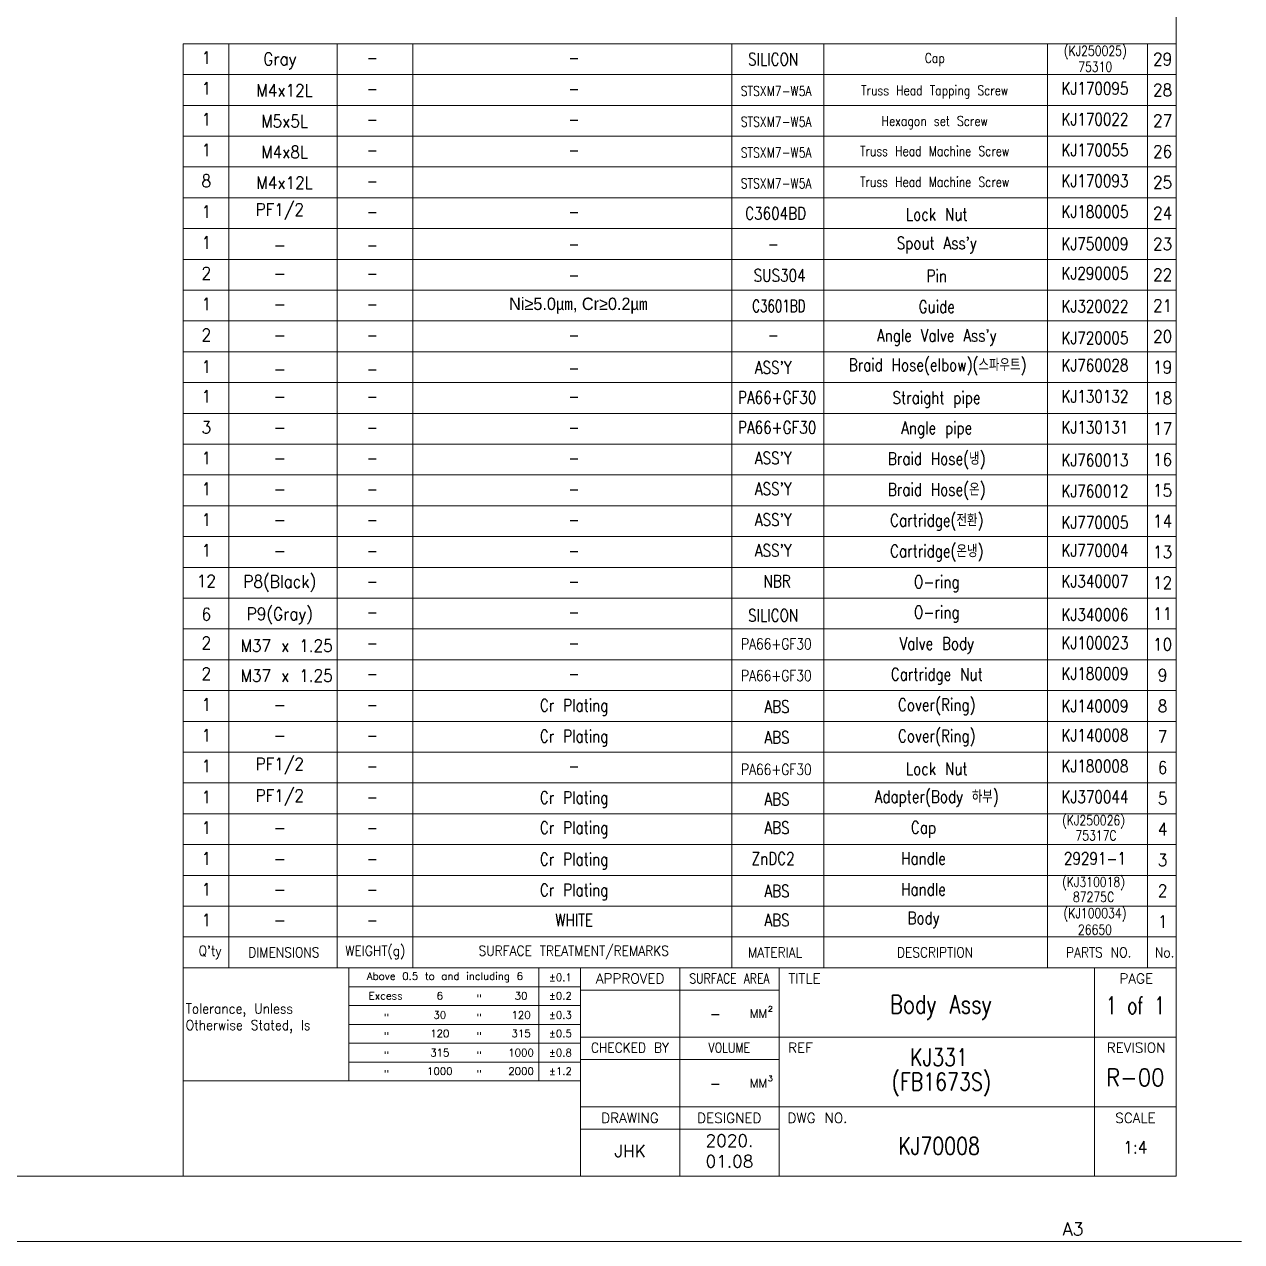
# Model space of a CAD drawing. Extents: x 14808 to 20058, y -13198 to -11680.
# Drawn here: x 15275 to 15647.6, y -13122.5 to -12749.9 of the extents above; entities that cross this region are included whole.
import ezdxf
from ezdxf.enums import TextEntityAlignment as Align

# ---------------------------------------------------------------- set-up
doc = ezdxf.new("R2010")
doc.units = 0
doc.header["$LTSCALE"] = 7
doc.header["$MEASUREMENT"] = 0
doc.layers.get('0').update_dxf_attribs({"color": 2, "linetype": 'CONTINUOUS'})
doc.styles.add('TEXTSTYLE_0', font='txt.shx', dxfattribs={"width": 0.8, "bigfont": 'whgtxt.shx'})

msp = doc.modelspace()

# ---------------------------------------------------------------- linework, layer by layer
at = {"color": 7, "linetype": 'Continuous', "lineweight": 15}
for p, q in [((15627.56, -12548.52), (15627.56, -13102.52)), ((15627.56, -13102.52), (14827.56, -13102.52))]:
    msp.add_line(p, q, dxfattribs=at)
at = {"lineweight": 15}
for p, q in [((15627.56, -13038.68), (15627.56, -12699.22)), ((15323.56, -13038.68), (15627.56, -13038.68)), ((15602.48, -13059.96), (15505.96, -13059.96)), ((15602.48, -13081.24), (15505.96, -13081.24))]:
    msp.add_line(p, q, dxfattribs=at)
at = {"linetype": 'Continuous', "lineweight": 15}
for p, q in [((15323.56, -12755.8), (15323.56, -13102.52)), ((15445.16, -13038.68), (15445.16, -13102.52)), ((15505.96, -13038.68), (15505.96, -13102.52))]:
    msp.add_line(p, q, dxfattribs=at)
at = {"color": 2, "lineweight": 15}
for p, q in [((15627.56, -12755.8), (15323.56, -12755.8)), ((15627.56, -12765.23), (15323.56, -12765.23)), ((15627.56, -12774.65), (15323.56, -12774.65)), ((15627.56, -12784.08), (15323.56, -12784.08)), ((15627.56, -12793.51), (15323.56, -12793.51)), ((15627.56, -12802.94), (15323.56, -12802.94)), ((15627.56, -12812.37), (15323.56, -12812.37)), ((15627.56, -12821.8), (15323.56, -12821.8)), ((15627.56, -12831.23), (15323.56, -12831.23)), ((15627.56, -12840.66), (15323.56, -12840.66)), ((15627.56, -12850.09), (15323.56, -12850.09)), ((15627.56, -12859.52), (15323.56, -12859.52)), ((15627.56, -12868.95), (15323.56, -12868.95)), ((15627.56, -12878.38), (15323.56, -12878.38)), ((15627.56, -12887.81), (15323.56, -12887.81)), ((15627.56, -12897.24), (15323.56, -12897.24)), ((15627.56, -12906.67), (15323.56, -12906.67)), ((15627.56, -12916.1), (15323.56, -12916.1)), ((15627.56, -12925.53), (15323.56, -12925.53)), ((15627.56, -12934.96), (15323.56, -12934.96)), ((15627.56, -12944.39), (15323.56, -12944.39)), ((15627.56, -12953.82), (15323.56, -12953.82)), ((15627.56, -12963.25), (15323.56, -12963.25)), ((15627.56, -12972.68), (15323.56, -12972.68)), ((15627.56, -12982.11), (15323.56, -12982.11)), ((15627.56, -12991.54), (15323.56, -12991.54)), ((15627.56, -13000.97), (15323.56, -13000.97)), ((15627.56, -13010.4), (15323.56, -13010.4)), ((15627.56, -13019.83), (15323.56, -13019.83)), ((15323.56, -13029.25), (15627.56, -13029.25)), ((15505.96, -13059.96), (15445.16, -13059.96)), ((15627.56, -13059.96), (15602.48, -13059.96)), ((15505.96, -13081.24), (15445.16, -13081.24)), ((15602.48, -13081.24), (15627.56, -13081.24))]:
    msp.add_line(p, q, dxfattribs=at)
at = {"color": 2, "linetype": 'Continuous', "lineweight": 15}
for p, q in [((15337.52, -12755.8), (15337.52, -13038.68)), ((15370.76, -12755.8), (15370.76, -13038.68)), ((15393.91, -12755.8), (15393.91, -13038.68)), ((15491.51, -12755.8), (15491.51, -13038.68)), ((15519.7, -12755.8), (15519.7, -13038.68)), ((15588.16, -12755.8), (15588.16, -13038.68)), ((15618.72, -12755.8), (15618.72, -13038.68)), ((15374.32, -13073.32), (15374.32, -13038.68)), ((15432.45, -13073.32), (15432.45, -13038.68)), ((15475.56, -13038.68), (15475.56, -13102.52)), ((15602.48, -13038.68), (15602.48, -13102.52)), ((15374.32, -13044.56), (15445.16, -13044.56)), ((15445.16, -13045.52), (15505.96, -13045.52)), ((15374.32, -13050.21), (15445.16, -13050.21)), ((15374.32, -13056.09), (15445.16, -13056.09)), ((15374.32, -13061.74), (15445.16, -13061.74)), ((15374.32, -13067.62), (15445.16, -13067.62)), ((15445.16, -13066.8), (15505.96, -13066.8)), ((15323.56, -13073.32), (15445.16, -13073.32)), ((15445.16, -13088.08), (15505.96, -13088.08)), ((14807.56, -13122.52), (15647.56, -13122.52))]:
    msp.add_line(p, q, dxfattribs=at)

# ---------------------------------------------------------------- texts
at = {"color": 2, "linetype": 'Continuous', "lineweight": 15, "style": 'TEXTSTYLE_0'}
for s, height, width, p, p2 in [('2', 1.6, 1.5, (15502.52, -13052.03), (15504.11, -13052.03)), ('MM', 2.66, 1.2, (15497.01, -13054), (15502.33, -13054)), ('MM', 2.66, 1.2, (15497.01, -13075.35), (15502.33, -13075.35)), ('3', 1.6, 1.5, (15502.52, -13073.38), (15504.11, -13073.38)), ('A3', 4, 0.96, (15592.78, -13120.61), (15599.18, -13120.61))]:
    msp.add_text(s, height=height, dxfattribs=dict(at, width=width)).set_placement(p, p2, align=Align.FIT)
at = {"color": 2, "lineweight": 15, "style": 'TEXTSTYLE_0'}
for s, insert, char_height, width, attachment_point in [('{\\C256;(KJ250025)}', (15602.76, -12758.47), 3.04, 6.5825, 5), ('{\\W0.9;1}', (15330.68, -12760.05), 3.8, 8.2281, 5), ('{\\W0.9;Gray}', (15353.16, -12761.11), 3.8, 8.2281, 5), ('SILICON', (15504.18, -12760.53), 3.8, 16.0936, 5), ('{\\W0.9;29}', (15623.36, -12760.51), 3.8, 8.2281, 5), ('-', (15381.51, -12760.05), 3.8, 8.2281, 5), ('-', (15443.24, -12760.05), 3.8, 8.2281, 5), ('{\\C256;75310}', (15602.76, -12762.86), 3.04, 6.5825, 5), ('{\\W0.9;1}', (15330.68, -12769.48), 3.8, 8.2281, 5), ('-', (15381.51, -12769.48), 3.8, 8.2281, 5), ('-', (15443.24, -12769.48), 3.8, 8.2281, 5), ('STSXM7-W5A', (15505.1, -12770.26), 3.04, 6.5825, 5), ('{\\W0.9;28}', (15623.36, -12769.94), 3.8, 8.2281, 5), ('{\\W0.9;1}', (15330.68, -12778.91), 3.8, 8.2281, 5), ('STSXM7-W5A', (15505.1, -12779.69), 3.04, 6.5825, 5), ('{\\W0.9;27}', (15623.36, -12779.37), 3.8, 8.2281, 5), ('-', (15381.51, -12778.91), 3.8, 8.2281, 5), ('-', (15443.24, -12778.91), 3.8, 8.2281, 5), ('{\\W0.9;1}', (15330.68, -12788.33), 3.8, 8.2281, 5), ('-', (15381.51, -12788.33), 3.8, 8.2281, 5), ('-', (15443.24, -12788.33), 3.8, 8.2281, 5), ('STSXM7-W5A', (15505.1, -12789.12), 3.04, 6.5825, 5), ('{\\C256;KJ170055}', (15602.67, -12788.33), 3.8, 8.2281, 5), ('{\\W0.9;26}', (15623.36, -12788.8), 3.8, 8.2281, 5), ('{\\W0.9;8}', (15330.68, -12797.76), 3.8, 8.2281, 5), ('STSXM7-W5A', (15505.1, -12798.55), 3.04, 6.5825, 5), ('{\\C256;KJ170093}', (15602.67, -12797.76), 3.8, 8.2281, 5), ('{\\W0.9;25}', (15623.36, -12798.23), 3.8, 8.2281, 5), ('-', (15381.51, -12797.76), 3.8, 8.2281, 5), ('{\\W0.9;PF1/2}', (15353.16, -12807.19), 3.8, 8.2281, 5), ('{\\W0.9;1}', (15330.68, -12807.19), 3.8, 8.2281, 5), ('-', (15381.51, -12807.19), 3.8, 8.2281, 5), ('-', (15443.24, -12807.19), 3.8, 8.2281, 5), ('C3604BD', (15504.91, -12807.72), 3.8, 46.987, 5), ('{\\C256;KJ180005}', (15602.67, -12807.19), 3.8, 8.2281, 5), ('{\\W0.9;24}', (15623.36, -12807.66), 3.8, 8.2281, 5), ('{\\W0.9;1}', (15330.68, -12816.65), 3.8, 8.2281, 5), ('{\\C256;KJ750009}', (15602.67, -12817.04), 3.8, 8.2281, 5), ('{\\W0.9;23}', (15623.36, -12817.09), 3.8, 8.2281, 5), ('{\\W0.9;-}', (15353.16, -12817.4), 3.8, 8.2281, 5), ('-', (15381.51, -12817.4), 3.8, 8.2281, 5), ('-', (15443.24, -12817.13), 3.8, 8.2281, 5), ('-', (15504.18, -12817.08), 3.8, 8.2281, 5), ('{\\W0.9;2}', (15330.68, -12826.05), 3.8, 8.2281, 5), ('{\\W0.9;-}', (15353.16, -12826.05), 3.8, 8.2281, 5), ('-', (15381.51, -12826.05), 3.8, 8.2281, 5), ('-', (15443.24, -12826.57), 3.8, 8.2281, 5), ('SUS304', (15506.15, -12826.71), 3.8, 8.2281, 5), ('{\\C256;KJ290005}', (15602.67, -12826.05), 3.8, 8.2281, 5), ('{\\W0.9;22}', (15623.36, -12826.52), 3.8, 8.2281, 5), ('{\\W0.9;1}', (15330.68, -12835.48), 3.8, 8.2281, 5), ('{\\fDotum|b0|i0|c129|p50;\\W1;Ni≥5.0㎛, Cr≥0.2㎛}', (15444.52, -12835.96), 3.8, 67.1905, 5), ('{\\W0.7;C3601BD}', (15505.89, -12836.07), 3.8, 46.987, 5), ('{\\C256;KJ320022}', (15602.67, -12836.15), 3.8, 8.2281, 5), ('{\\W0.9;21}', (15623.36, -12835.95), 3.8, 8.2281, 5), ('{\\W0.9;-}', (15353.16, -12835.48), 3.8, 8.2281, 5), ('-', (15381.51, -12835.48), 3.8, 8.2281, 5), ('{\\W0.9;2}', (15330.68, -12844.91), 3.8, 8.2281, 5), ('{\\W0.9;-}', (15353.16, -12844.91), 3.8, 8.2281, 5), ('-', (15381.51, -12844.91), 3.8, 8.2281, 5), ('-', (15443.24, -12844.91), 3.8, 8.2281, 5), ('-', (15504.18, -12844.91), 3.8, 8.2281, 5), ('{\\C256;KJ720005}', (15602.67, -12845.86), 3.8, 8.2281, 5), ('{\\W0.9;20}', (15623.36, -12845.38), 3.8, 8.2281, 5), ('{\\W0.9;1}', (15330.68, -12854.68), 3.8, 8.2281, 5), ("ASS'Y", (15504.18, -12854.9), 3.8, 8.2281, 5), ('{\\C256;KJ760028}', (15602.67, -12854.23), 3.8, 8.2281, 5), ('{\\W0.9;19}', (15623.36, -12854.81), 3.8, 8.2281, 5), ('{\\W0.9;-}', (15353.16, -12855.35), 3.8, 8.2281, 5), ('-', (15381.51, -12855.35), 3.8, 8.2281, 5), ('-', (15443.24, -12855.05), 3.8, 8.2281, 5), ('{\\W0.9;1}', (15330.68, -12863.77), 3.8, 8.2281, 5), ('{\\W0.9;-}', (15353.16, -12863.77), 3.8, 8.2281, 5), ('-', (15381.51, -12863.77), 3.8, 8.2281, 5), ('-', (15443.24, -12863.77), 3.8, 8.2281, 5), ('PA66+GF30', (15505.39, -12864.1), 3.8, 8.2281, 5), ('{\\C256;KJ130132}', (15602.67, -12863.77), 3.8, 8.2281, 5), ('{\\W0.9;18}', (15623.36, -12864.24), 3.8, 8.2281, 5), ('{\\W0.9;3}', (15330.68, -12873.2), 3.8, 8.2281, 5), ('PA66+GF30', (15505.39, -12873.25), 3.8, 8.2281, 5), ('{\\C256;KJ130131}', (15602.67, -12873.2), 3.8, 8.2281, 5), ('{\\W0.9;17}', (15623.36, -12873.67), 3.8, 8.2281, 5), ('{\\W0.9;-}', (15353.16, -12873.2), 3.8, 8.2281, 5), ('-', (15381.51, -12873.2), 3.8, 8.2281, 5), ('-', (15443.24, -12873.2), 3.8, 8.2281, 5), ('{\\W0.9;1}', (15330.68, -12882.63), 3.8, 8.2281, 5), ('{\\W0.9;-}', (15353.16, -12882.63), 3.8, 8.2281, 5), ('-', (15381.51, -12882.63), 3.8, 8.2281, 5), ('-', (15443.24, -12882.63), 3.8, 8.2281, 5), ("ASS'Y", (15504.18, -12882.63), 3.8, 8.2281, 5), ('{\\C256;KJ760013}', (15602.67, -12883.26), 3.8, 8.2281, 5), ('{\\W0.9;16}', (15623.36, -12883.1), 3.8, 8.2281, 5), ('{\\W0.9;1}', (15330.68, -12892.06), 3.8, 8.2281, 5), ("ASS'Y", (15504.18, -12892.06), 3.8, 8.2281, 5), ('{\\W0.9;-}', (15353.16, -12892.06), 3.8, 8.2281, 5), ('-', (15381.51, -12892.06), 3.8, 8.2281, 5), ('-', (15443.24, -12892.06), 3.8, 8.2281, 5), ('{\\C256;KJ760012}', (15602.67, -12892.74), 3.8, 8.2281, 5), ('{\\W0.9;15}', (15623.36, -12892.53), 3.8, 8.2281, 5), ('{\\W0.9;1}', (15330.68, -12901.49), 3.8, 8.2281, 5), ('{\\W0.9;-}', (15353.16, -12901.49), 3.8, 8.2281, 5), ('-', (15381.51, -12901.49), 3.8, 8.2281, 5), ('-', (15443.24, -12901.49), 3.8, 8.2281, 5), ("ASS'Y", (15504.18, -12901.49), 3.8, 8.2281, 5), ('{\\C256;KJ770005}', (15602.67, -12902.34), 3.8, 8.2281, 5), ('{\\W0.9;14}', (15623.36, -12901.95), 3.8, 8.2281, 5), ('{\\W0.9;1}', (15330.68, -12910.92), 3.8, 8.2281, 5), ("ASS'Y", (15504.18, -12910.92), 3.8, 8.2281, 5), ('{\\C256;KJ770004}', (15602.67, -12910.92), 3.8, 8.2281, 5), ('{\\W0.9;-}', (15353.16, -12910.92), 3.8, 8.2281, 5), ('-', (15381.51, -12910.92), 3.8, 8.2281, 5), ('-', (15443.24, -12910.92), 3.8, 8.2281, 5), ('{\\W0.9;13}', (15623.36, -12911.38), 3.8, 8.2281, 5), ('{\\W0.9;12}', (15330.68, -12920.3), 3.8, 8.2281, 5), ('{\\W0.9;P8(Black)}', (15353.16, -12921.06), 3.8, 8.2281, 5), ('NBR', (15505.35, -12920.35), 3.8, 8.2281, 5), ('{\\C256;KJ340007}', (15602.67, -12920.35), 3.8, 8.2281, 5), ('{\\W0.9;12}', (15623.36, -12920.81), 3.8, 8.2281, 5), ('-', (15381.51, -12920.35), 3.8, 8.2281, 5), ('-', (15443.24, -12920.35), 3.8, 8.2281, 5), ('{\\W0.9;P9(Gray)}', (15353.16, -12930.96), 3.8, 8.2281, 5), ('{\\W0.9;6}', (15330.68, -12930.45), 3.8, 8.2281, 5), ('-', (15381.51, -12929.78), 3.8, 8.2281, 5), ('-', (15443.24, -12929.78), 3.8, 8.2281, 5), ('SILICON', (15504.18, -12930.79), 3.8, 16.0936, 5), ('{\\C256;KJ340006}', (15602.67, -12930.58), 3.8, 8.2281, 5), ('{\\W0.9;11}', (15623.36, -12930.24), 3.8, 8.2281, 5), ('{\\W0.9;2}', (15330.68, -12939.21), 3.8, 8.2281, 5), ('{\\W0.9;M37 x 1.25}', (15355.24, -12940.07), 3.8, 33.5624, 5), ('PA66+GF30', (15505.15, -12939.54), 3.42, 7.4053, 5), ('{\\C256;KJ100023}', (15602.67, -12939.21), 3.8, 8.2281, 5), ('{\\W0.9;10}', (15623.36, -12939.67), 3.8, 8.2281, 5), ('-', (15381.51, -12939.21), 3.8, 8.2281, 5), ('-', (15443.24, -12939.21), 3.8, 8.2281, 5), ('{\\W0.9;2}', (15330.68, -12948.64), 3.8, 8.2281, 5), ('{\\W0.9;M37 x 1.25}', (15355.24, -12949.22), 3.8, 33.5624, 5), ('-', (15381.51, -12948.64), 3.8, 8.2281, 5), ('-', (15443.24, -12948.64), 3.8, 8.2281, 5), ('PA66+GF30', (15505.15, -12949.23), 3.42, 7.4053, 5), ('{\\C256;KJ180009}', (15602.67, -12948.62), 3.8, 8.2281, 5), ('{\\W0.9;9}', (15623.36, -12949.1), 3.8, 8.2281, 5), ('{\\W0.9;1}', (15330.68, -12958.07), 3.8, 8.2281, 5), ('Cr Plating', (15443.24, -12958.98), 3.8, 46.987, 5), ('ABS', (15505.35, -12958.72), 3.8, 8.2281, 5), ('{\\C256;KJ140009}', (15602.67, -12958.54), 3.8, 8.2281, 5), ('{\\W0.9;8}', (15623.36, -12958.53), 3.8, 8.2281, 5), ('{\\W0.9;-}', (15353.16, -12958.07), 3.8, 8.2281, 5), ('-', (15381.51, -12958.07), 3.8, 8.2281, 5), ('{\\W0.9;1}', (15330.68, -12967.5), 3.8, 8.2281, 5), ('{\\W0.9;-}', (15353.16, -12967.5), 3.8, 8.2281, 5), ('-', (15381.51, -12967.5), 3.8, 8.2281, 5), ('Cr Plating', (15443.24, -12968.41), 3.8, 46.987, 5), ('ABS', (15505.35, -12968.12), 3.8, 8.2281, 5), ('{\\C256;KJ140008}', (15602.67, -12967.5), 3.8, 8.2281, 5), ('{\\W0.9;7}', (15623.36, -12967.96), 3.8, 8.2281, 5), ('{\\W0.9;1}', (15330.68, -12976.93), 3.8, 8.2281, 5), ('{\\W0.9;PF1/2}', (15353.16, -12976.93), 3.8, 8.2281, 5), ('PA66+GF30', (15505.15, -12977.95), 3.42, 7.4053, 5), ('{\\C256;KJ180008}', (15602.67, -12976.93), 3.8, 8.2281, 5), ('{\\W0.9;6}', (15623.36, -12977.39), 3.8, 8.2281, 5), ('-', (15381.51, -12976.93), 3.8, 8.2281, 5), ('-', (15443.24, -12976.93), 3.8, 8.2281, 5), ('{\\W0.9;PF1/2}', (15353.16, -12986.6), 3.8, 8.2281, 5), ('{\\W0.9;1}', (15330.68, -12986.36), 3.8, 8.2281, 5), ('-', (15381.51, -12986.36), 3.8, 8.2281, 5), ('Cr Plating', (15443.24, -12987.2), 3.8, 46.987, 5), ('ABS', (15505.35, -12987.07), 3.8, 8.2281, 5), ('{\\C256;KJ370044}', (15602.67, -12986.35), 3.8, 8.2281, 5), ('{\\W0.9;5}', (15623.36, -12986.82), 3.8, 8.2281, 5), ('{\\W0.9;1}', (15330.68, -12995.79), 3.8, 8.2281, 5), ('Cr Plating', (15443.24, -12996.43), 3.8, 46.987, 5), ('ABS', (15505.35, -12995.79), 3.8, 8.2281, 5), ('{\\C256;(KJ250026)}', (15602.23, -12994.03), 3.04, 6.5825, 5), ('{\\W0.9;4}', (15623.36, -12996.25), 3.8, 8.2281, 5), ('{\\W0.9;-}', (15353.16, -12995.79), 3.8, 8.2281, 5), ('-', (15381.51, -12995.79), 3.8, 8.2281, 5), ('{\\C256;75317C}', (15602.99, -12998.17), 3.04, 23.5189, 5), ('{\\W0.9;1}', (15330.68, -13005.22), 3.8, 8.2281, 5), ('{\\W0.9;-}', (15353.16, -13005.22), 3.8, 8.2281, 5), ('-', (15381.51, -13005.22), 3.8, 8.2281, 5), ('Cr Plating', (15443.24, -13006.06), 3.8, 46.987, 5), ('ZnDC2', (15504.18, -13005.22), 3.8, 8.2281, 5), ('{\\C256;29291-1}', (15602.67, -13005.21), 3.8, 8.2281, 5), ('{\\W0.9;3}', (15623.36, -13005.68), 3.8, 8.2281, 5), ('{\\W0.9;1}', (15330.68, -13014.65), 3.8, 8.2281, 5), ('Cr Plating', (15443.24, -13015.49), 3.8, 46.987, 5), ('ABS', (15505.35, -13015.16), 3.8, 8.2281, 5), ('{\\C256;(KJ310018)}', (15602.23, -13012.92), 3.04, 6.5825, 5), ('{\\W0.9;2}', (15623.36, -13015.11), 3.8, 8.2281, 5), ('{\\W0.9;-}', (15353.16, -13014.65), 3.8, 8.2281, 5), ('-', (15381.51, -13014.65), 3.8, 8.2281, 5), ('{\\C256;87275C}', (15602.23, -13017), 3.04, 6.5825, 5), ('{\\C256;(KJ100034)\\P26650}', (15602.67, -13024.49), 3.04, 6.5825, 5), ('{\\W0.9;1}', (15330.68, -13024.07), 3.8, 8.2281, 5), ('{\\W0.9;-}', (15353.16, -13024.07), 3.8, 8.2281, 5), ('-', (15381.51, -13024.07), 3.8, 8.2281, 5), ('WHITE', (15443.24, -13024.07), 3.8, 8.2281, 5), ('ABS', (15505.35, -13024.07), 3.8, 8.2281, 5), ('{\\W0.9;1}', (15623.36, -13024.54), 3.8, 8.2281, 5), ("{\\W0.9;Q'ty}", (15331.84, -13033.97), 3.04, 10.2373, 5), ('{\\W0.9;WEIGHT(g)}', (15382.41, -13033.97), 3.04, 22.4061, 5), ('{\\W0.9;SURFACE TREATMENT/REMARKS}', (15443.13, -13033.97), 3.04, 91.2111, 5), ('{\\W0.9;DIMENSIONS}', (15354.4, -13033.97), 3.04, 24.3304, 5), ('{\\W0.9;MATERIAL}', (15504.75, -13033.97), 3.04, 22.4061, 5), ('{\\W0.9;DESCRIPTION}', (15553.72, -13033.97), 3.04, 28.6611, 5), ('{\\W0.9;PARTS NO.}', (15603.8, -13033.97), 3.04, 24.4911, 5), ('{\\W0.9;No.}', (15624.01, -13033.97), 3.04, 8.2281, 5), ('{\\W1;Above 0.5 to and including 6}', (15403.7, -13041.6), 2.28, 55.7076, 5), ('{\\W1;%%P0.1}', (15439.03, -13041.6), 2.28, 11.3512, 5), ('{\\W1;APPROVED}', (15460.39, -13041.96), 3.04, 26.6878, 5), ('SURFACE AREA', (15490.79, -13041.96), 3.04, 30.8477, 5), ('{\\W1;TITLE}', (15508.8, -13041.96), 3.04, 17.8426, 4), ('{\\W1;PAGE}', (15615.3, -13041.96), 3.04, 17.8426, 5), ('{\\W1;Excess}', (15385.55, -13047.25), 2.28, 15.2086, 5), ('{\\W1;6}', (15402.14, -13047.25), 2.28, 4.8928, 5), ('{\\W1;"}', (15414.21, -13048.01), 2.28, 5.6569, 5), ('{\\W1;30}', (15427.01, -13047.25), 2.28, 6.039, 5), ('{\\W1;%%P0.2}', (15439.03, -13047.25), 2.28, 11.3512, 5), ('{\\W0.9;Tolerance, Unless\\POtherwise Stated, Is}', (15324.37, -13054.15), 3.04, 49.4138, 4), ('{\\W0.7;1 of 1}', (15615.07, -13050.21), 5.32, 26.3335, 5), ('{\\W1;"}', (15385.81, -13053.89), 2.28, 5.6569, 5), ('{\\W1;30}', (15402.14, -13053.13), 2.28, 4.8928, 5), ('{\\W1;"}', (15414.21, -13053.89), 2.28, 5.6569, 5), ('{\\W1;120}', (15427.01, -13053.13), 2.28, 6.039, 5), ('{\\W1;%%P0.3}', (15439.03, -13053.13), 2.28, 11.3512, 5), ('-', (15486.49, -13052.68), 3.8, 17.8426, 5), ('{\\W1;120}', (15402.14, -13058.77), 2.28, 4.8928, 5), ('{\\W1;315}', (15427.01, -13058.77), 2.28, 6.039, 5), ('{\\W1;%%P0.5}', (15439.03, -13058.77), 2.28, 11.3512, 5), ('{\\W1;"}', (15385.81, -13059.54), 2.28, 5.6569, 5), ('{\\W1;"}', (15414.21, -13059.54), 2.28, 5.6569, 5), ('{\\W0.9;CHECKED BY}', (15460.34, -13063.13), 3.04, 25.5822, 5), ('VOLUME', (15490.74, -13063.13), 3.04, 17.8426, 5), ('{\\W1;REF}', (15508.74, -13063.13), 3.04, 17.8426, 4), ('{\\W1;REVISION}', (15615.25, -13063.13), 3.04, 17.8426, 5), ('{\\W1;"}', (15385.81, -13065.42), 2.28, 5.6569, 5), ('{\\W1;315}', (15402.14, -13064.66), 2.28, 4.8928, 5), ('{\\W1;"}', (15414.21, -13065.42), 2.28, 5.6569, 5), ('{\\W1;1000}', (15427.01, -13064.66), 2.28, 6.039, 5), ('{\\W1;%%P0.8}', (15439.03, -13064.66), 2.28, 11.3512, 5), ('{\\W1;1000}', (15402.14, -13070.36), 2.28, 4.8928, 5), ('{\\W1;2000}', (15427.01, -13070.36), 2.28, 6.039, 5), ('{\\W1;%%P1.2}', (15439.03, -13070.36), 2.28, 11.3512, 5), ('{\\W1;"}', (15385.81, -13071.13), 2.28, 5.6569, 5), ('{\\W1;"}', (15414.21, -13071.13), 2.28, 5.6569, 5), ('{\\W0.9;R-00}', (15615.02, -13072.26), 5.32, 26.3335, 5), ('-', (15486.49, -13074.03), 3.8, 17.8426, 5), ('{\\W1;DRAWING}', (15460.34, -13084.65), 3.04, 27.2967, 5), ('{\\W1;DESIGNED}', (15490.74, -13084.65), 3.04, 27.2967, 5), ('{\\W1;DWG NO.}', (15508.56, -13084.65), 3.04, 21.0128, 4), ('{\\W1;SCALE}', (15615.07, -13084.65), 3.04, 21.0128, 5), ('{\\W1;2020.\\P01.08}', (15490.8, -13094.77), 3.8, 17.8426, 5), ('{\\W0.9;1:4}', (15615.02, -13093.62), 3.8, 26.3335, 5), ('{\\W1;JHK}', (15460.4, -13094.77), 3.8, 17.8426, 5)]:
    msp.add_mtext(s, dxfattribs=dict(at, insert=insert, char_height=char_height, width=width, attachment_point=attachment_point))
at = {"lineweight": 15, "attachment_point": 5, "style": 'TEXTSTYLE_0'}
for s, insert, char_height, width in [('Cap', (15553.62, -12760.67), 3.04, 87.4263), ('KJ170095', (15602.67, -12769.47), 3.8, 8.2281), ('{\\W0.9;M4x12L}', (15354.62, -12770.07), 3.8, 61.5194), ('Truss Head Tapping Screw', (15553.62, -12770.57), 3.04, 87.4263), ('{\\W0.9;M5x5L}', (15354.62, -12779.5), 3.8, 61.5194), ('Hexagon set Screw', (15553.62, -12779.95), 3.04, 87.4263), ('KJ170022', (15602.67, -12778.9), 3.8, 8.2281), ('{\\W0.9;M4x8L}', (15354.62, -12788.93), 3.8, 61.5194), ('Truss Head Machine Screw', (15553.62, -12788.65), 3.04, 87.4263), ('{\\W0.9;M4x12L}', (15354.62, -12798.36), 3.8, 61.5194), ('Truss Head Machine Screw', (15553.62, -12798.09), 3.04, 87.4263), ('{\\C256;Lock Nut}', (15554.23, -12808.01), 3.8, 61.5194), ("Spout Ass'y", (15554.23, -12817.43), 3.8, 61.5194), ('Pin', (15554.23, -12826.87), 3.8, 61.5194), ('{\\C256;Guide}', (15554.23, -12836.3), 3.8, 61.5194), ("Angle Valve Ass'y", (15554.23, -12845.73), 3.8, 61.5194), ('Braid Hose(elbow)(스파우트)', (15554.49, -12854.73), 3.8, 69.1314), ('Straight pipe', (15554.16, -12864.77), 3.8, 70.7181), ('Angle pipe', (15554.23, -12874.02), 3.8, 70.7181), ('Braid Hose(냉)', (15554.23, -12883.45), 3.8, 61.5194), ('Braid Hose(온)', (15554.23, -12892.88), 3.8, 61.5194), ('Cartridge(전환)', (15554.23, -12902.31), 3.8, 61.5194), ('Cartridge(온냉)', (15554.23, -12911.74), 3.8, 61.5194), ('{\\C256;O-ring}', (15554.23, -12921.17), 3.8, 61.5194), ('{\\C256;O-ring}', (15554.23, -12930.45), 3.8, 61.5194), ('{\\C256;Valve Body}', (15554.23, -12940.03), 3.8, 61.5194), ('Cartridge Nut', (15554.23, -12949.44), 3.8, 61.5194), ('{\\C256;Cover(Ring)}', (15554.23, -12958.8), 3.8, 61.5194), ('{\\C256;Cover(Ring)}', (15554.23, -12968.32), 3.8, 61.5194), ('{\\C256;Lock Nut}', (15554.23, -12977.75), 3.8, 61.5194), ('{\\C256;Adapter(Body 하부)}', (15554.23, -12986.9), 3.8, 61.5194), ('{\\C256;Cap}', (15550.18, -12996.35), 3.8, 61.5194), ('{\\C256;Handle}', (15550.18, -13005.21), 3.8, 61.5194), ('{\\C256;Handle}', (15550.18, -13014.64), 3.8, 61.5194), ('{\\C256;Body}', (15550.18, -13024.07), 3.8, 61.5194), ('Body Assy', (15555.49, -13050.79), 5.533, 94.2514), ('KJ331', (15554.96, -13066.08), 5.32, 90.6264), (' (FB1673S)', (15553.76, -13074.43), 5.32, 56.9111), ('KJ70008', (15554.96, -13093.2), 5.32, 90.6264)]:
    msp.add_mtext(s, dxfattribs=dict(at, insert=insert, char_height=char_height, width=width))

doc.saveas('drawing.dxf')
